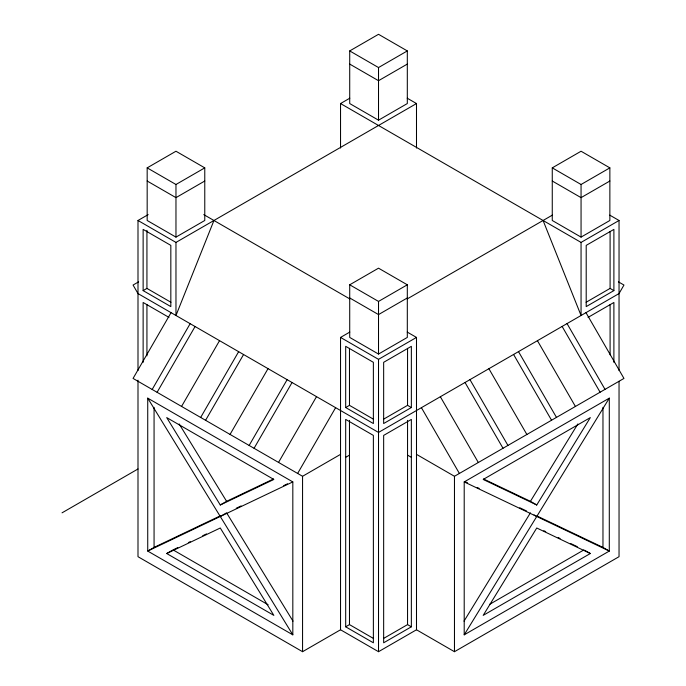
<?xml version="1.0" encoding="UTF-8"?>
<svg xmlns="http://www.w3.org/2000/svg" width="686" height="686" viewBox="0 0 686 686"><rect width="100%" height="100%" fill="white"/><g stroke="black" fill="none" stroke-linecap="round" stroke-linejoin="round"><path stroke-width="1.03" d="M213.946 220.489L175.968 315.5L175.968 242.415L416.496 103.552L416.496 148.039M171.046 312.662L133.067 378.432L302.56 476.29L340.539 454.364M152.172 389.468L190.151 323.689M157.094 392.306L195.073 326.527M181.558 406.429L219.537 340.65M200.664 417.457L238.642 351.678M205.586 420.304L243.564 354.525M230.05 434.427L268.029 368.648M249.147 445.454L287.125 379.675M254.069 448.292L292.047 382.514M278.533 462.424L316.512 396.645M297.638 473.451L335.617 407.673M483.553 478.991L530.424 501.329L577.852 423.965M464.019 621.164L530.424 512.836M536.752 504.982L590.32 417.603L483.193 479.454L536.752 504.982L530.424 501.329M464.208 634.833L609.297 398.146L609.297 551.064L464.208 634.833L464.208 481.915L609.297 398.146M147.173 167.864L175.968 151.237L204.771 167.864L204.771 220.489L175.968 237.116L147.173 220.489L147.173 167.864L175.968 184.491L204.771 167.864M349.714 50.927L378.518 34.3L407.312 50.927L407.312 103.552L378.518 120.179L349.714 103.552L349.714 50.927L378.518 67.554L407.312 50.927M204.771 181.018L175.968 197.645L147.173 181.018M407.312 64.081L378.518 80.708L349.714 64.081M137.997 370.586L137.997 220.489L148.185 214.607M340.539 148.039L340.539 103.552L349.8 98.201M138.632 281.843L133.067 285.05L137.997 293.574L378.518 432.437L619.038 293.574L623.96 285.05L618.403 281.843M143.134 290.607L170.831 306.599L170.831 245.382L143.134 229.39L143.134 290.607L146.933 288.412L170.934 302.269M349.714 284.801L378.518 268.175L407.312 284.801L407.312 337.426L378.518 354.053L349.714 337.426L349.714 284.801L378.518 301.428L407.312 284.801M552.264 167.864L581.059 151.237L609.863 167.864L609.863 220.489L581.059 237.116L552.264 220.489L552.264 167.864L581.059 184.491L609.863 167.864M407.312 297.956L378.518 314.582L349.714 297.956M609.863 181.018L581.059 197.645L552.264 181.018M137.997 380.207L137.997 556.689L302.56 651.7L340.539 629.774L340.539 337.426L349.8 332.075M407.175 298.95L552.341 215.138M62.04 512.836L137.997 468.984M340.539 337.426L378.518 359.353L416.496 337.426L416.496 629.774L454.466 651.7L619.038 556.689L619.038 381.279M340.539 103.552L581.059 242.415L619.038 220.489L619.038 370.586M345.684 407.544L373.373 423.536L373.373 362.319L345.684 346.327L345.684 407.544L349.474 405.349L373.476 419.206M220.275 504.982L273.843 479.454L166.715 417.603L220.275 504.982L226.603 501.329L273.474 478.991M220.806 515.598L154.067 547.411L147.73 551.064L147.73 398.146L292.819 481.915L292.819 634.833L147.73 551.064L292.819 481.915M383.551 419.206L407.553 405.349L411.351 407.544L411.351 346.327L383.654 362.319L383.654 423.536L411.351 407.544M586.093 302.269L610.094 288.412L613.893 290.607L613.893 229.39L586.204 245.382L586.204 306.599L613.893 290.607M220.275 516.489L226.603 512.836L293.016 621.164M166.715 553.525L220.275 527.997L273.843 615.376L166.715 553.525L173.044 549.872L268.166 604.786M345.684 457.33L349.474 455.144M588.048 317.404L613.893 302.483L613.893 362.345M416.496 454.364L454.466 476.29L623.96 378.432L585.981 312.662M345.684 626.807L373.373 642.799L373.373 435.404L345.684 419.42L345.684 626.807L349.474 624.612L373.476 638.469M383.551 638.469L407.553 624.612L411.351 626.807L411.351 419.42L383.654 435.404L383.654 642.799L411.351 626.807M340.539 629.774L378.518 651.7L416.496 629.774M489.787 604.255L583.983 549.872M590.32 553.525L483.193 615.376L536.752 527.997L590.32 553.525L584.892 550.395M236.276 508.223L241.112 505.916M283.678 485.637L287.545 483.793M174.004 549.417L177.828 547.591M188.35 542.575L190.262 541.666M202.696 535.74L206.52 533.914M465.614 481.949L467.552 482.867M477.224 487.48L479.162 488.398M519.782 507.76L526.556 510.993M537.198 516.061L602.968 547.411L609.297 551.064L464.208 481.915M543.818 530.724L545.73 531.633M558.164 537.558L560.076 538.476M570.598 543.492L577.295 546.682M407.227 98.201L416.496 103.552M609.777 215.138L619.038 220.489M203.759 214.607L349.851 298.95M407.227 332.075L416.496 337.426M137.997 220.489L175.968 242.415M534.042 514.92L536.752 516.489M168.988 317.404L143.134 302.483L143.134 362.345M407.553 455.144L411.351 457.33M179.183 423.965L226.603 501.329M147.73 398.146L292.819 634.833M567.048 323.595L605.018 389.374M562.117 326.433L600.096 392.212M537.438 340.685L575.417 406.464M518.505 351.618L556.475 417.397M513.574 354.465L551.553 420.235M488.895 368.708L526.874 434.487M469.961 379.641L507.932 445.42M465.039 382.488L503.01 448.267M440.352 396.74L478.331 462.51M421.418 407.673L459.397 473.451M543.08 220.489L581.059 315.5L581.059 242.415M610.094 231.422L610.094 288.412M610.094 304.567L610.094 354.808M602.968 407.33L602.968 547.411M581.059 184.491L581.059 237.116M454.466 476.29L454.466 651.7M407.553 348.359L407.553 405.349M407.553 420.381L407.553 624.612M378.518 67.554L378.518 120.179M378.518 301.428L378.518 354.053M378.518 359.353L378.518 651.7M349.474 348.359L349.474 405.349M349.474 420.381L349.474 624.612M302.56 476.29L302.56 651.7M175.968 184.491L175.968 237.116M154.067 407.33L154.067 547.411M146.933 230.367L146.933 288.412M146.933 304.567L146.933 355.88"/></g></svg>
